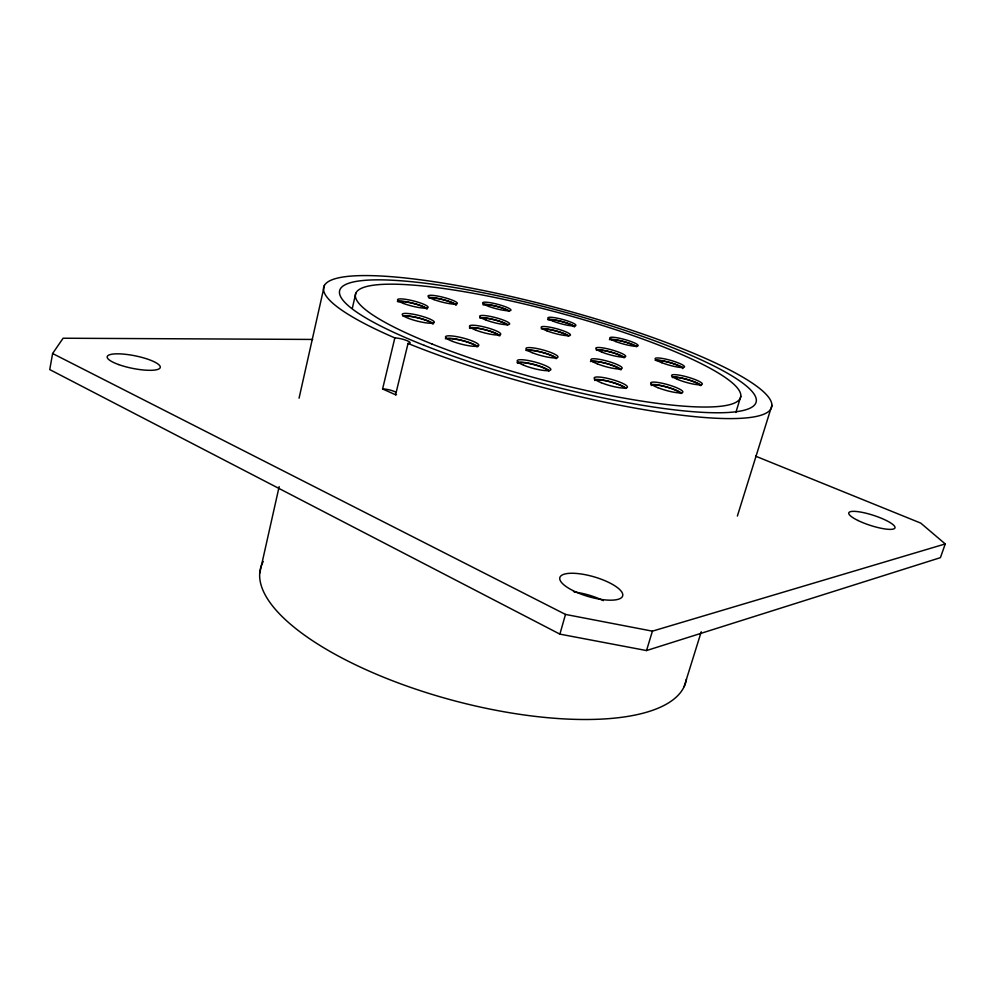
<?xml version="1.0" encoding="UTF-8"?>
<svg xmlns="http://www.w3.org/2000/svg" width="995" height="995" viewBox="0 0 995 995"><rect width="100%" height="100%" fill="white"/><g stroke="black" fill="none" stroke-linecap="round" stroke-linejoin="round"><path stroke-width="1.49" d="M312.641 339.444L63.095 338.225L52.611 353.524L49.75 369.58L559.886 634.126L646.526 650.556L940.412 557.66L945.25 543.942L920.748 523.109L755.566 456.145M259.707 573.257L279.16 486.605M299.06 398.199L324.395 285.416M352.317 308.288L355.775 293.289M396.507 394.679A8.967 2.04 13.8 0 1 395.587 394.779L382.59 388.97L394.841 337.914A231.885 40.273 15 0 1 476.518 289.135A231.885 40.273 15 0 1 768.501 411.569A231.885 40.273 15 0 1 408.037 343.449A9.042 1.754 14 0 0 407.117 340.7A9.042 1.754 14 0 0 394.841 337.914M395.587 394.779L408.037 343.449M559.886 634.126L565.496 614.425L52.611 353.524M646.526 650.556L652.409 631.153L945.25 543.942M735.852 412.502L740.802 396.321M684.125 686.687L701.251 631.763M737.37 516.057L771.909 405.313M565.496 614.425L652.409 631.153M574.127 592A32.599 10.622 16.4 0 1 603.343 600.657M686.463 679.125A220.144 78.107 15 0 1 447.576 698.925A220.144 78.107 15 0 1 263.202 561.578M382.59 388.97A8.967 2.04 13.8 0 1 396.296 392.44M479.652 317.94A15.447 2.612 14.6 0 1 493.134 319.37A15.447 2.612 14.6 0 1 507.91 324.756M481.033 318.164A14.291 2.413 14.6 0 1 494.192 319.83A14.291 2.413 14.6 0 1 507.214 324.83M428.497 297.58A15.112 2.487 14.3 0 1 443.272 299.619A15.112 2.487 14.3 0 1 456.469 304.88M429.193 297.99A13.98 2.301 14.3 0 1 443.671 299.918A13.98 2.301 14.3 0 1 455.685 305.067M590.483 361.533A16.231 2.885 15.4 0 1 605.93 363.237A16.231 2.885 15.4 0 1 621.253 369.754M592.162 361.645A15.012 2.662 15.4 0 1 607.472 363.884A15.012 2.662 15.4 0 1 620.258 369.73M651.078 384.63A16.691 3.022 15.9 0 1 667.247 387.043A16.691 3.022 15.9 0 1 681.774 393.46M651.265 385.562A15.447 2.798 15.9 0 1 665.568 386.819A15.447 2.798 15.9 0 1 680.791 393.448M483.209 304.321A14.651 2.351 14.6 0 1 496.306 306.186A14.651 2.351 14.6 0 1 509.328 310.987M483.209 305.005A13.557 2.164 14.6 0 1 494.901 306.025A13.557 2.164 14.6 0 1 508.681 311.037M541.23 328.872A15.136 2.512 15 0 1 554.737 330.551A15.136 2.512 15 0 1 568.904 335.912M542.598 329.121A14.005 2.326 15 0 1 555.26 330.875A14.005 2.326 15 0 1 567.884 335.713M596.341 349.78A15.51 2.637 15.4 0 1 611.204 352.093A15.51 2.637 15.4 0 1 624.599 357.69M596.515 350.414A14.353 2.438 15.4 0 1 610.134 352.006A14.353 2.438 15.4 0 1 623.728 357.69M672.284 376.956A15.97 2.761 15.9 0 1 687.732 379.543A15.97 2.761 15.9 0 1 701.239 385.451M672.384 377.603A14.763 2.55 15.9 0 1 687.122 379.58A14.763 2.55 15.9 0 1 700.443 385.662M547.623 319.606A14.515 2.301 15 0 1 560.782 321.186A14.515 2.301 15 0 1 574.724 326.522M548.655 319.917A13.42 2.139 15 0 1 562.212 321.746A13.42 2.139 15 0 1 574.239 326.907M609.388 339.656A14.726 2.363 15.4 0 1 622.261 341.111A14.726 2.363 15.4 0 1 636.775 346.633M610.905 339.78A13.619 2.189 15.4 0 1 623.741 341.683A13.619 2.189 15.4 0 1 636.054 346.658M655.158 360.302A15.248 2.525 15.8 0 1 668.665 362.143A15.248 2.525 15.8 0 1 682.918 367.727M656.202 360.65A14.104 2.338 15.8 0 1 671.127 363.038A14.104 2.338 15.8 0 1 682.794 368.598M397.366 301.485A15.808 2.699 14.1 0 1 412.614 303.089A15.808 2.699 14.1 0 1 427.29 308.898M398.274 301.933A14.626 2.5 14.1 0 1 412.589 303.288A14.626 2.5 14.1 0 1 426.333 308.885M469.416 327.853A16.169 2.861 14.6 0 1 485.262 329.693A16.169 2.861 14.6 0 1 499.925 335.8M470.137 328.474A14.95 2.637 14.6 0 1 484.689 329.755A14.95 2.637 14.6 0 1 498.918 335.775M525.758 350.377A16.567 3.01 15 0 1 540.944 351.919A16.567 3.01 15 0 1 556.715 358.225M526.915 350.737A15.323 2.786 15 0 1 542.561 352.566A15.323 2.786 15 0 1 556.118 358.735M594.438 379.692A17.226 3.246 15.5 0 1 610.768 381.794A17.226 3.246 15.5 0 1 626.216 388.411M594.873 380.538A15.932 2.997 15.5 0 1 609.624 381.732A15.932 2.997 15.5 0 1 625.258 388.436M402.801 315.925A16.554 2.973 14.1 0 1 419.156 318.002A16.554 2.973 14.1 0 1 433.422 323.897M403.547 316.373A15.311 2.749 14.1 0 1 419.044 318.201A15.311 2.749 14.1 0 1 432.415 323.897M445.337 338.81A17.139 3.209 14.4 0 1 461.444 340.203A17.139 3.209 14.4 0 1 477.737 346.782M447.178 338.897A15.858 2.96 14.4 0 1 463.098 340.875A15.858 2.96 14.4 0 1 476.754 346.795M517.014 362.665A17.388 3.308 14.9 0 1 532.437 364.021A17.388 3.308 14.9 0 1 549.153 370.55M517.873 363.386A16.082 3.06 14.9 0 1 533.059 364.431A16.082 3.06 14.9 0 1 548.78 371.197M118.604 364.556A27.027 6.393 11.4 0 0 160.195 367.64A27.027 6.393 11.4 0 0 122.509 354.033A27.027 6.393 11.4 0 0 118.604 364.556M857.988 520.497A24.278 5.261 18 0 0 894.866 528.084A24.278 5.261 18 0 0 862.789 512.487A24.278 5.261 18 0 0 857.988 520.497M572.896 590.57A32.711 10.261 16.3 0 0 622.634 595.98A32.711 10.261 16.3 0 0 578.244 573.617A32.711 10.261 16.3 0 0 572.896 590.57M424.144 345.327A215.579 37.387 15 0 0 755.043 404.356A215.579 37.387 15 0 0 464.503 289.246A215.579 37.387 15 0 0 424.144 345.327M432.091 344.034A199.336 34.526 15 0 0 739.409 399.567A199.336 34.526 15 0 0 472.762 293.202A199.336 34.526 15 0 0 432.091 344.034M434.081 299.632A15.112 2.463 14.3 0 0 457.277 303.599A15.112 2.463 14.3 0 0 436.73 295.913A15.112 2.463 14.3 0 0 434.081 299.632M486.281 320.166A15.447 2.587 14.6 0 0 509.589 324.047A15.447 2.587 14.6 0 0 488.11 316.012A15.447 2.587 14.6 0 0 486.281 320.166M488.844 306.448A14.651 2.326 14.6 0 0 510.933 310.241A14.651 2.326 14.6 0 0 490.56 302.741A14.651 2.326 14.6 0 0 488.844 306.448M546.877 330.813A15.136 2.487 15 0 0 570.322 335.228A15.136 2.487 15 0 0 550.235 327.268A15.136 2.487 15 0 0 546.877 330.813M553.357 321.273A14.515 2.288 15 0 0 575.782 325.564A14.515 2.288 15 0 0 556.479 318.027A14.515 2.288 15 0 0 553.357 321.273M615.805 341.546A14.726 2.351 15.4 0 0 638.106 345.75A14.726 2.351 15.4 0 0 617.97 337.927A14.726 2.351 15.4 0 0 615.805 341.546M602.037 352.18A15.522 2.612 15.4 0 0 625.644 356.546A15.522 2.612 15.4 0 0 604.525 348.188A15.522 2.612 15.4 0 0 602.037 352.18M661.774 362.702A15.248 2.5 15.7 0 0 684.51 366.906A15.248 2.5 15.7 0 0 663.242 358.61A15.248 2.5 15.7 0 0 661.774 362.702M677.408 379.331A15.97 2.736 15.9 0 0 702.171 384.356A15.97 2.736 15.9 0 0 681.301 375.538A15.97 2.736 15.9 0 0 677.408 379.331M657.931 387.677A16.704 2.997 15.8 0 0 682.831 392.08A16.704 2.997 15.8 0 0 659.573 382.739A16.704 2.997 15.8 0 0 657.931 387.677M597.373 363.859A16.231 2.861 15.4 0 0 622.099 368.324A16.231 2.861 15.4 0 0 600.047 359.469A16.231 2.861 15.4 0 0 597.373 363.859M532.089 352.628A16.567 2.985 15 0 0 557.834 357.28A16.567 2.985 15 0 0 535.982 348.349A16.567 2.985 15 0 0 532.089 352.628M601.191 382.677A17.226 3.209 15.5 0 0 627.385 387.266A17.226 3.209 15.5 0 0 603.928 377.665A17.226 3.209 15.5 0 0 601.191 382.677M523.581 365.177A17.388 3.284 14.9 0 0 550.67 369.953A17.388 3.284 14.9 0 0 527.798 360.439A17.388 3.284 14.9 0 0 523.581 365.177M452.601 341.397A17.139 3.172 14.4 0 0 478.744 345.476A17.139 3.172 14.4 0 0 455.212 336.385A17.139 3.172 14.4 0 0 452.601 341.397M476.257 330.303A16.169 2.836 14.6 0 0 500.709 334.27A16.169 2.836 14.6 0 0 478.321 325.775A16.169 2.836 14.6 0 0 476.257 330.303M408.609 318.4A16.554 2.948 14.1 0 0 434.218 322.554A16.554 2.948 14.1 0 0 411.93 313.997A16.554 2.948 14.1 0 0 408.609 318.4M403.547 303.463A15.808 2.687 14.1 0 0 428.024 307.567A15.808 2.687 14.1 0 0 406.818 299.52A15.808 2.687 14.1 0 0 403.547 303.463"/></g></svg>
